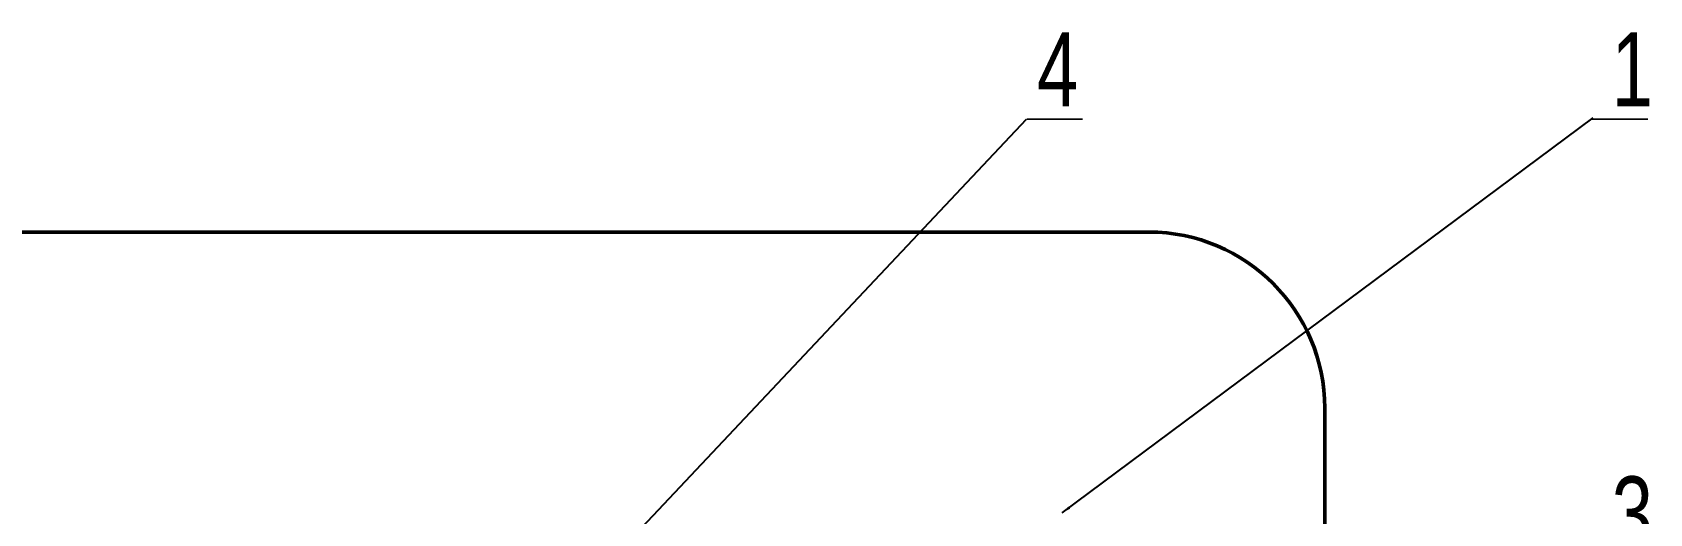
# Model space of a CAD drawing. Header units: millimetres. Extents: x 263 to 2983, y 441 to 2500.
# Drawn here: x 857.1 to 1316.4, y 2000.8 to 2137.6 of the extents above; entities that cross this region are included whole.
import ezdxf

# ---------------------------------------------------------------- set-up
doc = ezdxf.new("R2010")
doc.units = ezdxf.units.MM
doc.header["$LTSCALE"] = 0.5
doc.layers.add('BOL', color=7, linetype='Continuous', lineweight=50)
doc.layers.add('SYM', color=30, linetype='Continuous')
doc.layers.add('TXT', color=114, linetype='Continuous')
doc.styles.add('DIM', font='simplex.shx')
doc.styles.add('SLDTEXTSTYLE0', font='TXT', dxfattribs={"width": 0.75})
doc.dimstyles.new('ISO', dxfattribs={"dimscale": 0, "dimtxt": 2.5, "dimasz": 2.5, "dimexe": 1.25, "dimexo": 0, "dimgap": 1, "dimtad": 1, "dimtoh": 1, "dimtxsty": 'DIM', "dimcen": 2.5, "dimadec": 0, "dimazin": 0, "dimtfac": 1, "dimtmove": 0, "dimatfit": 3, "dimfxl": 1, "dimtolj": 1, "dimarcsym": 0})

msp = doc.modelspace()

# ---------------------------------------------------------------- linework, layer by layer
at = {"layer": 'BOL'}
for p, q in [((1174.15, 2080.87), (444.15, 2080.87)), ((1224.15, 1142.78), (1224.15, 2030.87))]:
    msp.add_line(p, q, dxfattribs=at)
msp.add_arc((1174.15, 2030.87), 50, 0, 90, dxfattribs=at)
at = {"layer": 'SYM', "const_width": 0.5}
for points in [[(1139.45, 2112.98), (1155.39, 2112.98)], [(1299.99, 2112.98), (1315.93, 2112.98)]]:
    msp.add_lwpolyline(points, dxfattribs=at)

# ---------------------------------------------------------------- texts
at = {"layer": 'TXT', "char_height": 21, "attachment_point": 1, "style": 'SLDTEXTSTYLE0'}
for s, insert in [('4', (1142.44, 2137.63)), ('1', (1305.66, 2137.63)), ('3', (1305.66, 2011.43))]:
    msp.add_mtext(s, dxfattribs=dict(at, insert=insert))

# ---------------------------------------------------------------- leaders
at = {"layer": 'SYM'}
for points in [[(1149.59, 2001.09), (1300.4, 2113.29)], [(1016.59, 1982.48), (1139.45, 2112.98)]]:
    msp.add_leader(points, dimstyle='ISO', override={"dimscale": 1, "dimtad": 0}, dxfattribs=at)

doc.saveas('drawing.dxf')
